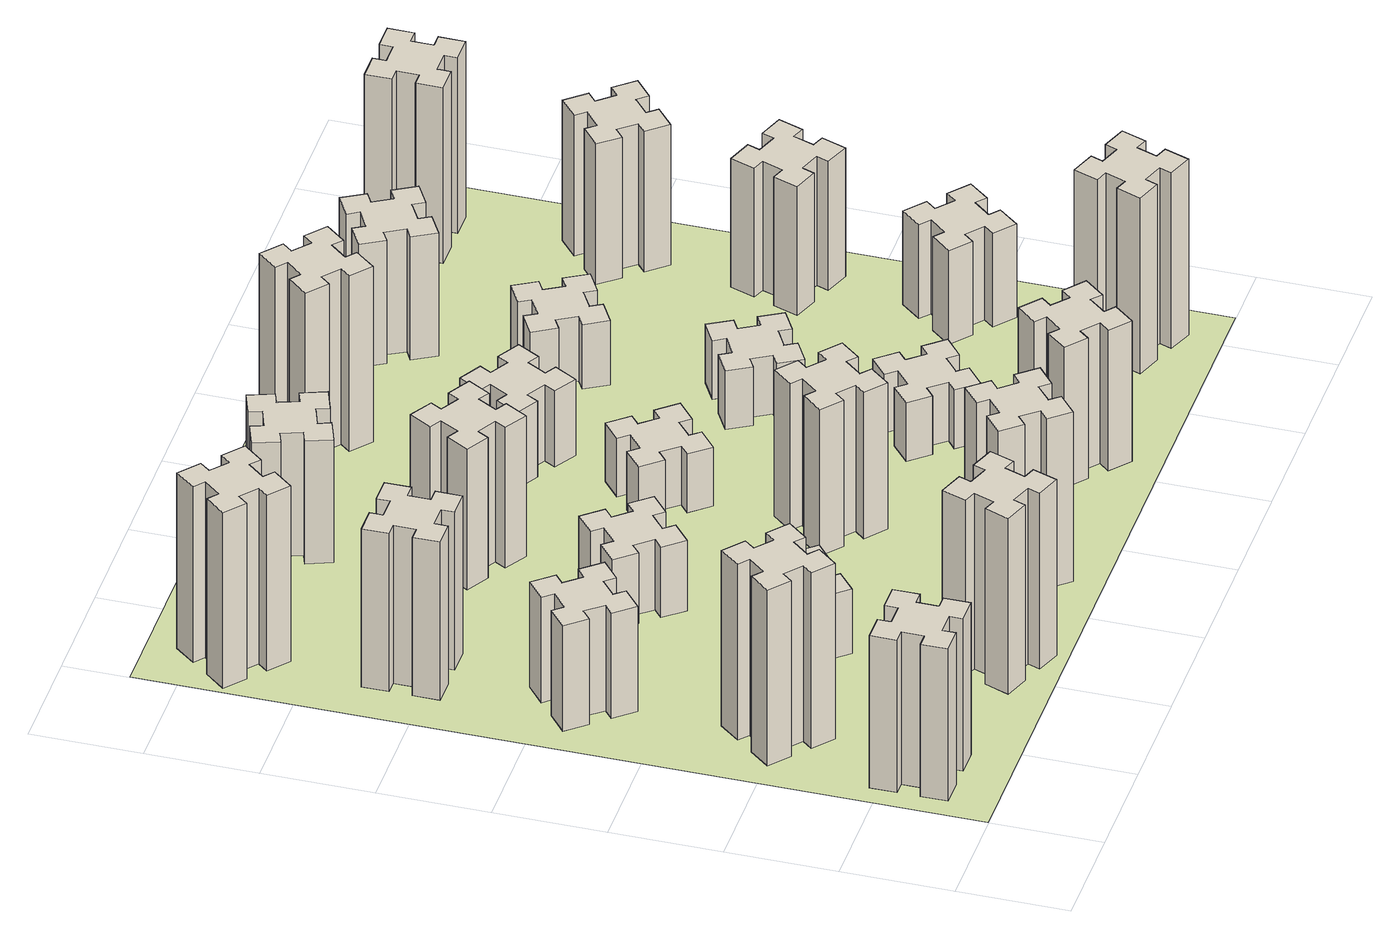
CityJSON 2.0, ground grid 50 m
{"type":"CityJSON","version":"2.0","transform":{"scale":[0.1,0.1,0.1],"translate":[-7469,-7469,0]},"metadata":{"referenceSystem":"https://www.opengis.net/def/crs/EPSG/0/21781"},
"CityObjects":{
"building1":{"type":"Building","attributes":{"class":"1000","function":"1000","usage":"1000","yearOfConstruction":2016,"roofType":"1000","measuredHeight":78,"storeysAboveGround":30,"storeysBelowGround":0},"geometry":[{"type":"Solid","lod":"1","boundaries":[[[[0,1,2,3,4,5,6,7,8,9,10,11,12,13,14,15,16,17,18,19]],[[17,16,20,21]],[[16,15,22,20]],[[15,14,23,22]],[[14,13,24,23]],[[13,12,25,24]],[[12,11,26,25]],[[11,10,27,26]],[[10,9,28,27]],[[9,8,29,28]],[[8,7,30,29]],[[7,6,31,30]],[[6,5,32,31]],[[5,4,33,32]],[[4,3,34,33]],[[3,2,35,34]],[[2,1,36,35]],[[1,0,37,36]],[[0,19,38,37]],[[19,18,39,38]],[[18,17,21,39]],[[24,25,26,27,28,29,30,31,32,33,34,35,36,37,38,39,21,20,22,23]]]]}]},
"building2":{"type":"Building","attributes":{"class":"1000","function":"1000","usage":"1000","yearOfConstruction":2016,"roofType":"1000","measuredHeight":90,"storeysAboveGround":30,"storeysBelowGround":0},"geometry":[{"type":"Solid","lod":"1","boundaries":[[[[40,41,42,43,44,45,46,47,48,49,50,51,52,53,54,55,56,57,58,59]],[[57,56,60,61]],[[56,55,62,60]],[[55,54,63,62]],[[54,53,64,63]],[[53,52,65,64]],[[52,51,66,65]],[[51,50,67,66]],[[50,49,68,67]],[[49,48,69,68]],[[48,47,70,69]],[[47,46,71,70]],[[46,45,72,71]],[[45,44,73,72]],[[44,43,74,73]],[[43,42,75,74]],[[42,41,76,75]],[[41,40,77,76]],[[40,59,78,77]],[[59,58,79,78]],[[58,57,61,79]],[[64,65,66,67,68,69,70,71,72,73,74,75,76,77,78,79,61,60,62,63]]]]}]},
"building3":{"type":"Building","attributes":{"class":"1000","function":"1000","usage":"1000","yearOfConstruction":2016,"roofType":"1000","measuredHeight":54,"storeysAboveGround":30,"storeysBelowGround":0},"geometry":[{"type":"Solid","lod":"1","boundaries":[[[[80,81,82,83,84,85,86,87,88,89,90,91,92,93,94,95,96,97,98,99]],[[97,96,100,101]],[[96,95,102,100]],[[95,94,103,102]],[[94,93,104,103]],[[93,92,105,104]],[[92,91,106,105]],[[91,90,107,106]],[[90,89,108,107]],[[89,88,109,108]],[[88,87,110,109]],[[87,86,111,110]],[[86,85,112,111]],[[85,84,113,112]],[[84,83,114,113]],[[83,82,115,114]],[[82,81,116,115]],[[81,80,117,116]],[[80,99,118,117]],[[99,98,119,118]],[[98,97,101,119]],[[104,105,106,107,108,109,110,111,112,113,114,115,116,117,118,119,101,100,102,103]]]]}]},
"building4":{"type":"Building","attributes":{"class":"1000","function":"1000","usage":"1000","yearOfConstruction":2016,"roofType":"1000","measuredHeight":81,"storeysAboveGround":30,"storeysBelowGround":0},"geometry":[{"type":"Solid","lod":"1","boundaries":[[[[120,121,122,123,124,125,126,127,128,129,130,131,132,133,134,135,136,137,138,139]],[[137,136,140,141]],[[136,135,142,140]],[[135,134,143,142]],[[134,133,144,143]],[[133,132,145,144]],[[132,131,146,145]],[[131,130,147,146]],[[130,129,148,147]],[[129,128,149,148]],[[128,127,150,149]],[[127,126,151,150]],[[126,125,152,151]],[[125,124,153,152]],[[124,123,154,153]],[[123,122,155,154]],[[122,121,156,155]],[[121,120,157,156]],[[120,139,158,157]],[[139,138,159,158]],[[138,137,141,159]],[[144,145,146,147,148,149,150,151,152,153,154,155,156,157,158,159,141,140,142,143]]]]}]},
"building5":{"type":"Building","attributes":{"class":"1000","function":"1000","usage":"1000","yearOfConstruction":2016,"roofType":"1000","measuredHeight":90,"storeysAboveGround":30,"storeysBelowGround":0},"geometry":[{"type":"Solid","lod":"1","boundaries":[[[[160,161,162,163,164,165,166,167,168,169,170,171,172,173,174,175,176,177,178,179]],[[177,176,180,181]],[[176,175,182,180]],[[175,174,183,182]],[[174,173,184,183]],[[173,172,185,184]],[[172,171,186,185]],[[171,170,187,186]],[[170,169,188,187]],[[169,168,189,188]],[[168,167,190,189]],[[167,166,191,190]],[[166,165,192,191]],[[165,164,193,192]],[[164,163,194,193]],[[163,162,195,194]],[[162,161,196,195]],[[161,160,197,196]],[[160,179,198,197]],[[179,178,199,198]],[[178,177,181,199]],[[184,185,186,187,188,189,190,191,192,193,194,195,196,197,198,199,181,180,182,183]]]]}]},
"building6":{"type":"Building","attributes":{"class":"1000","function":"1000","usage":"1000","yearOfConstruction":2016,"roofType":"1000","measuredHeight":90,"storeysAboveGround":30,"storeysBelowGround":0},"geometry":[{"type":"Solid","lod":"1","boundaries":[[[[200,201,202,203,204,205,206,207,208,209,210,211,212,213,214,215,216,217,218,219]],[[217,216,220,221]],[[216,215,222,220]],[[215,214,223,222]],[[214,213,224,223]],[[213,212,225,224]],[[212,211,226,225]],[[211,210,227,226]],[[210,209,228,227]],[[209,208,229,228]],[[208,207,230,229]],[[207,206,231,230]],[[206,205,232,231]],[[205,204,233,232]],[[204,203,234,233]],[[203,202,235,234]],[[202,201,236,235]],[[201,200,237,236]],[[200,219,238,237]],[[219,218,239,238]],[[218,217,221,239]],[[224,225,226,227,228,229,230,231,232,233,234,235,236,237,238,239,221,220,222,223]]]]}]},
"building7":{"type":"Building","attributes":{"class":"1000","function":"1000","usage":"1000","yearOfConstruction":2016,"roofType":"1000","measuredHeight":33,"storeysAboveGround":30,"storeysBelowGround":0},"geometry":[{"type":"Solid","lod":"1","boundaries":[[[[240,241,242,243,244,245,246,247,248,249,250,251,252,253,254,255,256,257,258,259]],[[257,256,260,261]],[[256,255,262,260]],[[255,254,263,262]],[[254,253,264,263]],[[253,252,265,264]],[[252,251,266,265]],[[251,250,267,266]],[[250,249,268,267]],[[249,248,269,268]],[[248,247,270,269]],[[247,246,271,270]],[[246,245,272,271]],[[245,244,273,272]],[[244,243,274,273]],[[243,242,275,274]],[[242,241,276,275]],[[241,240,277,276]],[[240,259,278,277]],[[259,258,279,278]],[[258,257,261,279]],[[264,265,266,267,268,269,270,271,272,273,274,275,276,277,278,279,261,260,262,263]]]]}]},
"building8":{"type":"Building","attributes":{"class":"1000","function":"1000","usage":"1000","yearOfConstruction":2016,"roofType":"1000","measuredHeight":36,"storeysAboveGround":30,"storeysBelowGround":0},"geometry":[{"type":"Solid","lod":"1","boundaries":[[[[280,281,282,283,284,285,286,287,288,289,290,291,292,293,294,295,296,297,298,299]],[[297,296,300,301]],[[296,295,302,300]],[[295,294,303,302]],[[294,293,304,303]],[[293,292,305,304]],[[292,291,306,305]],[[291,290,307,306]],[[290,289,308,307]],[[289,288,309,308]],[[288,287,310,309]],[[287,286,311,310]],[[286,285,312,311]],[[285,284,313,312]],[[284,283,314,313]],[[283,282,315,314]],[[282,281,316,315]],[[281,280,317,316]],[[280,299,318,317]],[[299,298,319,318]],[[298,297,301,319]],[[304,305,306,307,308,309,310,311,312,313,314,315,316,317,318,319,301,300,302,303]]]]}]},
"building9":{"type":"Building","attributes":{"class":"1000","function":"1000","usage":"1000","yearOfConstruction":2016,"roofType":"1000","measuredHeight":87,"storeysAboveGround":30,"storeysBelowGround":0},"geometry":[{"type":"Solid","lod":"1","boundaries":[[[[320,321,322,323,324,325,326,327,328,329,330,331,332,333,334,335,336,337,338,339]],[[337,336,340,341]],[[336,335,342,340]],[[335,334,343,342]],[[334,333,344,343]],[[333,332,345,344]],[[332,331,346,345]],[[331,330,347,346]],[[330,329,348,347]],[[329,328,349,348]],[[328,327,350,349]],[[327,326,351,350]],[[326,325,352,351]],[[325,324,353,352]],[[324,323,354,353]],[[323,322,355,354]],[[322,321,356,355]],[[321,320,357,356]],[[320,339,358,357]],[[339,338,359,358]],[[338,337,341,359]],[[344,345,346,347,348,349,350,351,352,353,354,355,356,357,358,359,341,340,342,343]]]]}]},
"building10":{"type":"Building","attributes":{"class":"1000","function":"1000","usage":"1000","yearOfConstruction":2016,"roofType":"1000","measuredHeight":72,"storeysAboveGround":30,"storeysBelowGround":0},"geometry":[{"type":"Solid","lod":"1","boundaries":[[[[360,361,362,363,364,365,366,367,368,369,370,371,372,373,374,375,376,377,378,379]],[[377,376,380,381]],[[376,375,382,380]],[[375,374,383,382]],[[374,373,384,383]],[[373,372,385,384]],[[372,371,386,385]],[[371,370,387,386]],[[370,369,388,387]],[[369,368,389,388]],[[368,367,390,389]],[[367,366,391,390]],[[366,365,392,391]],[[365,364,393,392]],[[364,363,394,393]],[[363,362,395,394]],[[362,361,396,395]],[[361,360,397,396]],[[360,379,398,397]],[[379,378,399,398]],[[378,377,381,399]],[[384,385,386,387,388,389,390,391,392,393,394,395,396,397,398,399,381,380,382,383]]]]}]},
"building11":{"type":"Building","attributes":{"class":"1000","function":"1000","usage":"1000","yearOfConstruction":2016,"roofType":"1000","measuredHeight":63,"storeysAboveGround":30,"storeysBelowGround":0},"geometry":[{"type":"Solid","lod":"1","boundaries":[[[[400,401,402,403,404,405,406,407,408,409,410,411,412,413,414,415,416,417,418,419]],[[417,416,420,421]],[[416,415,422,420]],[[415,414,423,422]],[[414,413,424,423]],[[413,412,425,424]],[[412,411,426,425]],[[411,410,427,426]],[[410,409,428,427]],[[409,408,429,428]],[[408,407,430,429]],[[407,406,431,430]],[[406,405,432,431]],[[405,404,433,432]],[[404,403,434,433]],[[403,402,435,434]],[[402,401,436,435]],[[401,400,437,436]],[[400,419,438,437]],[[419,418,439,438]],[[418,417,421,439]],[[424,425,426,427,428,429,430,431,432,433,434,435,436,437,438,439,421,420,422,423]]]]}]},
"building12":{"type":"Building","attributes":{"class":"1000","function":"1000","usage":"1000","yearOfConstruction":2016,"roofType":"1000","measuredHeight":75,"storeysAboveGround":30,"storeysBelowGround":0},"geometry":[{"type":"Solid","lod":"1","boundaries":[[[[440,441,442,443,444,445,446,447,448,449,450,451,452,453,454,455,456,457,458,459]],[[457,456,460,461]],[[456,455,462,460]],[[455,454,463,462]],[[454,453,464,463]],[[453,452,465,464]],[[452,451,466,465]],[[451,450,467,466]],[[450,449,468,467]],[[449,448,469,468]],[[448,447,470,469]],[[447,446,471,470]],[[446,445,472,471]],[[445,444,473,472]],[[444,443,474,473]],[[443,442,475,474]],[[442,441,476,475]],[[441,440,477,476]],[[440,459,478,477]],[[459,458,479,478]],[[458,457,461,479]],[[464,465,466,467,468,469,470,471,472,473,474,475,476,477,478,479,461,460,462,463]]]]}]},
"building13":{"type":"Building","attributes":{"class":"1000","function":"1000","usage":"1000","yearOfConstruction":2016,"roofType":"1000","measuredHeight":30,"storeysAboveGround":30,"storeysBelowGround":0},"geometry":[{"type":"Solid","lod":"1","boundaries":[[[[480,481,482,483,484,485,486,487,488,489,490,491,492,493,494,495,496,497,498,499]],[[497,496,500,501]],[[496,495,502,500]],[[495,494,503,502]],[[494,493,504,503]],[[493,492,505,504]],[[492,491,506,505]],[[491,490,507,506]],[[490,489,508,507]],[[489,488,509,508]],[[488,487,510,509]],[[487,486,511,510]],[[486,485,512,511]],[[485,484,513,512]],[[484,483,514,513]],[[483,482,515,514]],[[482,481,516,515]],[[481,480,517,516]],[[480,499,518,517]],[[499,498,519,518]],[[498,497,501,519]],[[504,505,506,507,508,509,510,511,512,513,514,515,516,517,518,519,501,500,502,503]]]]}]},
"building14":{"type":"Building","attributes":{"class":"1000","function":"1000","usage":"1000","yearOfConstruction":2016,"roofType":"1000","measuredHeight":72,"storeysAboveGround":30,"storeysBelowGround":0},"geometry":[{"type":"Solid","lod":"1","boundaries":[[[[520,521,522,523,524,525,526,527,528,529,530,531,532,533,534,535,536,537,538,539]],[[537,536,540,541]],[[536,535,542,540]],[[535,534,543,542]],[[534,533,544,543]],[[533,532,545,544]],[[532,531,546,545]],[[531,530,547,546]],[[530,529,548,547]],[[529,528,549,548]],[[528,527,550,549]],[[527,526,551,550]],[[526,525,552,551]],[[525,524,553,552]],[[524,523,554,553]],[[523,522,555,554]],[[522,521,556,555]],[[521,520,557,556]],[[520,539,558,557]],[[539,538,559,558]],[[538,537,541,559]],[[544,545,546,547,548,549,550,551,552,553,554,555,556,557,558,559,541,540,542,543]]]]}]},
"building15":{"type":"Building","attributes":{"class":"1000","function":"1000","usage":"1000","yearOfConstruction":2016,"roofType":"1000","measuredHeight":39,"storeysAboveGround":30,"storeysBelowGround":0},"geometry":[{"type":"Solid","lod":"1","boundaries":[[[[560,561,562,563,564,565,566,567,568,569,570,571,572,573,574,575,576,577,578,579]],[[577,576,580,581]],[[576,575,582,580]],[[575,574,583,582]],[[574,573,584,583]],[[573,572,585,584]],[[572,571,586,585]],[[571,570,587,586]],[[570,569,588,587]],[[569,568,589,588]],[[568,567,590,589]],[[567,566,591,590]],[[566,565,592,591]],[[565,564,593,592]],[[564,563,594,593]],[[563,562,595,594]],[[562,561,596,595]],[[561,560,597,596]],[[560,579,598,597]],[[579,578,599,598]],[[578,577,581,599]],[[584,585,586,587,588,589,590,591,592,593,594,595,596,597,598,599,581,580,582,583]]]]}]},
"building16":{"type":"Building","attributes":{"class":"1000","function":"1000","usage":"1000","yearOfConstruction":2016,"roofType":"1000","measuredHeight":90,"storeysAboveGround":30,"storeysBelowGround":0},"geometry":[{"type":"Solid","lod":"1","boundaries":[[[[600,601,602,603,604,605,606,607,608,609,610,611,612,613,614,615,616,617,618,619]],[[617,616,620,621]],[[616,615,622,620]],[[615,614,623,622]],[[614,613,624,623]],[[613,612,625,624]],[[612,611,626,625]],[[611,610,627,626]],[[610,609,628,627]],[[609,608,629,628]],[[608,607,630,629]],[[607,606,631,630]],[[606,605,632,631]],[[605,604,633,632]],[[604,603,634,633]],[[603,602,635,634]],[[602,601,636,635]],[[601,600,637,636]],[[600,619,638,637]],[[619,618,639,638]],[[618,617,621,639]],[[624,625,626,627,628,629,630,631,632,633,634,635,636,637,638,639,621,620,622,623]]]]}]},
"building17":{"type":"Building","attributes":{"class":"1000","function":"1000","usage":"1000","yearOfConstruction":2016,"roofType":"1000","measuredHeight":30,"storeysAboveGround":30,"storeysBelowGround":0},"geometry":[{"type":"Solid","lod":"1","boundaries":[[[[640,641,642,643,644,645,646,647,648,649,650,651,652,653,654,655,656,657,658,659]],[[657,656,660,661]],[[656,655,662,660]],[[655,654,663,662]],[[654,653,664,663]],[[653,652,665,664]],[[652,651,666,665]],[[651,650,667,666]],[[650,649,668,667]],[[649,648,669,668]],[[648,647,670,669]],[[647,646,671,670]],[[646,645,672,671]],[[645,644,673,672]],[[644,643,674,673]],[[643,642,675,674]],[[642,641,676,675]],[[641,640,677,676]],[[640,659,678,677]],[[659,658,679,678]],[[658,657,661,679]],[[664,665,666,667,668,669,670,671,672,673,674,675,676,677,678,679,661,660,662,663]]]]}]},
"building18":{"type":"Building","attributes":{"class":"1000","function":"1000","usage":"1000","yearOfConstruction":2016,"roofType":"1000","measuredHeight":30,"storeysAboveGround":30,"storeysBelowGround":0},"geometry":[{"type":"Solid","lod":"1","boundaries":[[[[680,681,682,683,684,685,686,687,688,689,690,691,692,693,694,695,696,697,698,699]],[[697,696,700,701]],[[696,695,702,700]],[[695,694,703,702]],[[694,693,704,703]],[[693,692,705,704]],[[692,691,706,705]],[[691,690,707,706]],[[690,689,708,707]],[[689,688,709,708]],[[688,687,710,709]],[[687,686,711,710]],[[686,685,712,711]],[[685,684,713,712]],[[684,683,714,713]],[[683,682,715,714]],[[682,681,716,715]],[[681,680,717,716]],[[680,699,718,717]],[[699,698,719,718]],[[698,697,701,719]],[[704,705,706,707,708,709,710,711,712,713,714,715,716,717,718,719,701,700,702,703]]]]}]},
"building19":{"type":"Building","attributes":{"class":"1000","function":"1000","usage":"1000","yearOfConstruction":2016,"roofType":"1000","measuredHeight":33,"storeysAboveGround":30,"storeysBelowGround":0},"geometry":[{"type":"Solid","lod":"1","boundaries":[[[[720,721,722,723,724,725,726,727,728,729,730,731,732,733,734,735,736,737,738,739]],[[737,736,740,741]],[[736,735,742,740]],[[735,734,743,742]],[[734,733,744,743]],[[733,732,745,744]],[[732,731,746,745]],[[731,730,747,746]],[[730,729,748,747]],[[729,728,749,748]],[[728,727,750,749]],[[727,726,751,750]],[[726,725,752,751]],[[725,724,753,752]],[[724,723,754,753]],[[723,722,755,754]],[[722,721,756,755]],[[721,720,757,756]],[[720,739,758,757]],[[739,738,759,758]],[[738,737,741,759]],[[744,745,746,747,748,749,750,751,752,753,754,755,756,757,758,759,741,740,742,743]]]]}]},
"building20":{"type":"Building","attributes":{"class":"1000","function":"1000","usage":"1000","yearOfConstruction":2016,"roofType":"1000","measuredHeight":90,"storeysAboveGround":30,"storeysBelowGround":0},"geometry":[{"type":"Solid","lod":"1","boundaries":[[[[760,761,762,763,764,765,766,767,768,769,770,771,772,773,774,775,776,777,778,779]],[[777,776,780,781]],[[776,775,782,780]],[[775,774,783,782]],[[774,773,784,783]],[[773,772,785,784]],[[772,771,786,785]],[[771,770,787,786]],[[770,769,788,787]],[[769,768,789,788]],[[768,767,790,789]],[[767,766,791,790]],[[766,765,792,791]],[[765,764,793,792]],[[764,763,794,793]],[[763,762,795,794]],[[762,761,796,795]],[[761,760,797,796]],[[760,779,798,797]],[[779,778,799,798]],[[778,777,781,799]],[[784,785,786,787,788,789,790,791,792,793,794,795,796,797,798,799,781,780,782,783]]]]}]},
"building21":{"type":"Building","attributes":{"class":"1000","function":"1000","usage":"1000","yearOfConstruction":2016,"roofType":"1000","measuredHeight":63,"storeysAboveGround":30,"storeysBelowGround":0},"geometry":[{"type":"Solid","lod":"1","boundaries":[[[[800,801,802,803,804,805,806,807,808,809,810,811,812,813,814,815,816,817,818,819]],[[817,816,820,821]],[[816,815,822,820]],[[815,814,823,822]],[[814,813,824,823]],[[813,812,825,824]],[[812,811,826,825]],[[811,810,827,826]],[[810,809,828,827]],[[809,808,829,828]],[[808,807,830,829]],[[807,806,831,830]],[[806,805,832,831]],[[805,804,833,832]],[[804,803,834,833]],[[803,802,835,834]],[[802,801,836,835]],[[801,800,837,836]],[[800,819,838,837]],[[819,818,839,838]],[[818,817,821,839]],[[824,825,826,827,828,829,830,831,832,833,834,835,836,837,838,839,821,820,822,823]]]]}]},
"building22":{"type":"Building","attributes":{"class":"1000","function":"1000","usage":"1000","yearOfConstruction":2016,"roofType":"1000","measuredHeight":48,"storeysAboveGround":30,"storeysBelowGround":0},"geometry":[{"type":"Solid","lod":"1","boundaries":[[[[840,841,842,843,844,845,846,847,848,849,850,851,852,853,854,855,856,857,858,859]],[[857,856,860,861]],[[856,855,862,860]],[[855,854,863,862]],[[854,853,864,863]],[[853,852,865,864]],[[852,851,866,865]],[[851,850,867,866]],[[850,849,868,867]],[[849,848,869,868]],[[848,847,870,869]],[[847,846,871,870]],[[846,845,872,871]],[[845,844,873,872]],[[844,843,874,873]],[[843,842,875,874]],[[842,841,876,875]],[[841,840,877,876]],[[840,859,878,877]],[[859,858,879,878]],[[858,857,861,879]],[[864,865,866,867,868,869,870,871,872,873,874,875,876,877,878,879,861,860,862,863]]]]}]},
"building23":{"type":"Building","attributes":{"class":"1000","function":"1000","usage":"1000","yearOfConstruction":2016,"roofType":"1000","measuredHeight":66,"storeysAboveGround":30,"storeysBelowGround":0},"geometry":[{"type":"Solid","lod":"1","boundaries":[[[[880,881,882,883,884,885,886,887,888,889,890,891,892,893,894,895,896,897,898,899]],[[897,896,900,901]],[[896,895,902,900]],[[895,894,903,902]],[[894,893,904,903]],[[893,892,905,904]],[[892,891,906,905]],[[891,890,907,906]],[[890,889,908,907]],[[889,888,909,908]],[[888,887,910,909]],[[887,886,911,910]],[[886,885,912,911]],[[885,884,913,912]],[[884,883,914,913]],[[883,882,915,914]],[[882,881,916,915]],[[881,880,917,916]],[[880,899,918,917]],[[899,898,919,918]],[[898,897,901,919]],[[904,905,906,907,908,909,910,911,912,913,914,915,916,917,918,919,901,900,902,903]]]]}]},
"building24":{"type":"Building","attributes":{"class":"1000","function":"1000","usage":"1000","yearOfConstruction":2016,"roofType":"1000","measuredHeight":72,"storeysAboveGround":30,"storeysBelowGround":0},"geometry":[{"type":"Solid","lod":"1","boundaries":[[[[920,921,922,923,924,925,926,927,928,929,930,931,932,933,934,935,936,937,938,939]],[[937,936,940,941]],[[936,935,942,940]],[[935,934,943,942]],[[934,933,944,943]],[[933,932,945,944]],[[932,931,946,945]],[[931,930,947,946]],[[930,929,948,947]],[[929,928,949,948]],[[928,927,950,949]],[[927,926,951,950]],[[926,925,952,951]],[[925,924,953,952]],[[924,923,954,953]],[[923,922,955,954]],[[922,921,956,955]],[[921,920,957,956]],[[920,939,958,957]],[[939,938,959,958]],[[938,937,941,959]],[[944,945,946,947,948,949,950,951,952,953,954,955,956,957,958,959,941,940,942,943]]]]}]},
"building25":{"type":"Building","attributes":{"class":"1000","function":"1000","usage":"1000","yearOfConstruction":2016,"roofType":"1000","measuredHeight":90,"storeysAboveGround":30,"storeysBelowGround":0},"geometry":[{"type":"Solid","lod":"1","boundaries":[[[[960,961,962,963,964,965,966,967,968,969,970,971,972,973,974,975,976,977,978,979]],[[977,976,980,981]],[[976,975,982,980]],[[975,974,983,982]],[[974,973,984,983]],[[973,972,985,984]],[[972,971,986,985]],[[971,970,987,986]],[[970,969,988,987]],[[969,968,989,988]],[[968,967,990,989]],[[967,966,991,990]],[[966,965,992,991]],[[965,964,993,992]],[[964,963,994,993]],[[963,962,995,994]],[[962,961,996,995]],[[961,960,997,996]],[[960,979,998,997]],[[979,978,999,998]],[[978,977,981,999]],[[984,985,986,987,988,989,990,991,992,993,994,995,996,997,998,999,981,980,982,983]]]]}]},
"landuse1":{"type":"LandUse","attributes":{"name":"plot1","function":"1010"},"geometry":[{"type":"MultiSurface","lod":"1","boundaries":[[[1000,1001,1002,1003]]]}]}
},
"vertices":[
[165,425,0],[165,325,0],[105,325,0],[105,205,0],[225,205,0],[225,265,0],[325,265,0],[325,205,0],[445,205,0],[445,325,0],[385,325,0],[385,425,0],[445,425,0],[445,545,0],[325,545,0],[325,485,0],[225,485,0],[225,545,0],[105,545,0],[105,425,0],[225,485,780],[225,545,780],[325,485,780],[325,545,780],[445,545,780],[445,425,780],[385,425,780],[385,325,780],[445,325,780],[445,205,780],[325,205,780],[325,265,780],[225,265,780],[225,205,780],[105,205,780],[105,325,780],[165,325,780],[165,425,780],[105,425,780],[105,545,780],
[484,1067,0],[408,1132,0],[446,1178,0],[354,1255,0],[277,1163,0],[323,1124,0],[259,1048,0],[213,1086,0],[136,994,0],[228,917,0],[266,963,0],[343,899,0],[304,853,0],[396,776,0],[473,868,0],[427,906,0],[492,983,0],[538,944,0],[615,1036,0],[523,1113,0],[492,983,900],[538,944,900],[427,906,900],[473,868,900],[396,776,900],[304,853,900],[343,899,900],[266,963,900],[228,917,900],[136,994,900],[213,1086,900],[259,1048,900],[323,1124,900],[277,1163,900],[354,1255,900],[446,1178,900],[408,1132,900],[484,1067,900],[523,1113,900],[615,1036,900],
[492,1888,0],[427,1964,0],[473,2003,0],[396,2095,0],[304,2018,0],[343,1972,0],[266,1907,0],[228,1953,0],[136,1876,0],[213,1784,0],[259,1823,0],[323,1746,0],[277,1708,0],[354,1616,0],[446,1693,0],[408,1739,0],[484,1803,0],[523,1757,0],[615,1834,0],[538,1926,0],[484,1803,540],[523,1757,540],[408,1739,540],[446,1693,540],[354,1616,540],[277,1708,540],[323,1746,540],[259,1823,540],[213,1784,540],[136,1876,540],[228,1953,540],[266,1907,540],[343,1972,540],[304,2018,540],[396,2095,540],[473,2003,540],[427,1964,540],[492,1888,540],[538,1926,540],[615,1834,540],
[485,2545,0],[485,2645,0],[545,2645,0],[545,2765,0],[425,2765,0],[425,2705,0],[325,2705,0],[325,2765,0],[205,2765,0],[205,2645,0],[265,2645,0],[265,2545,0],[205,2545,0],[205,2425,0],[325,2425,0],[325,2485,0],[425,2485,0],[425,2425,0],[545,2425,0],[545,2545,0],[425,2485,810],[425,2425,810],[325,2485,810],[325,2425,810],[205,2425,810],[205,2545,810],[265,2545,810],[265,2645,810],[205,2645,810],[205,2765,810],[325,2765,810],[325,2705,810],[425,2705,810],[425,2765,810],[545,2765,810],[545,2645,810],[485,2645,810],[485,2545,810],[545,2545,810],[545,2425,810],
[1029,360,0],[995,266,0],[939,287,0],[897,174,0],[1010,133,0],[1031,189,0],[1125,155,0],[1104,99,0],[1217,57,0],[1258,170,0],[1202,191,0],[1236,285,0],[1292,264,0],[1333,377,0],[1220,418,0],[1200,362,0],[1106,396,0],[1127,452,0],[1014,493,0],[973,380,0],[1106,396,900],[1127,452,900],[1200,362,900],[1220,418,900],[1333,377,900],[1292,264,900],[1236,285,900],[1202,191,900],[1258,170,900],[1217,57,900],[1104,99,900],[1125,155,900],[1031,189,900],[1010,133,900],[897,174,900],[939,287,900],[995,266,900],[1029,360,900],[973,380,900],[1014,493,900],
[384,3387,0],[308,3452,0],[346,3498,0],[254,3575,0],[177,3483,0],[223,3444,0],[159,3368,0],[113,3406,0],[36,3314,0],[128,3237,0],[166,3283,0],[243,3219,0],[204,3173,0],[296,3096,0],[373,3188,0],[327,3226,0],[392,3303,0],[438,3264,0],[515,3356,0],[423,3433,0],[392,3303,900],[438,3264,900],[327,3226,900],[373,3188,900],[296,3096,900],[204,3173,900],[243,3219,900],[166,3283,900],[128,3237,900],[36,3314,900],[113,3406,900],[159,3368,900],[223,3444,900],[177,3483,900],[254,3575,900],[346,3498,900],[308,3452,900],[384,3387,900],[423,3433,900],[515,3356,900],
[983,1232,0],[906,1167,0],[868,1213,0],[776,1136,0],[853,1044,0],[899,1083,0],[963,1006,0],[917,968,0],[994,876,0],[1086,953,0],[1048,999,0],[1124,1063,0],[1163,1017,0],[1255,1094,0],[1178,1186,0],[1132,1148,0],[1067,1224,0],[1113,1263,0],[1036,1355,0],[944,1278,0],[1067,1224,330],[1113,1263,330],[1132,1148,330],[1178,1186,330],[1255,1094,330],[1163,1017,330],[1124,1063,330],[1048,999,330],[1086,953,330],[994,876,330],[917,968,330],[963,1006,330],[899,1083,330],[853,1044,330],[776,1136,330],[868,1213,330],[906,1167,330],[983,1232,330],[944,1278,330],[1036,1355,330],
[1083,1972,0],[1006,1907,0],[968,1953,0],[876,1876,0],[953,1784,0],[999,1823,0],[1063,1746,0],[1017,1708,0],[1094,1616,0],[1186,1693,0],[1148,1739,0],[1224,1803,0],[1263,1757,0],[1355,1834,0],[1278,1926,0],[1232,1888,0],[1167,1964,0],[1213,2003,0],[1136,2095,0],[1044,2018,0],[1167,1964,360],[1213,2003,360],[1232,1888,360],[1278,1926,360],[1355,1834,360],[1263,1757,360],[1224,1803,360],[1148,1739,360],[1186,1693,360],[1094,1616,360],[1017,1708,360],[1063,1746,360],[999,1823,360],[953,1784,360],[876,1876,360],[968,1953,360],[1006,1907,360],[1083,1972,360],[1044,2018,360],[1136,2095,360],
[1639,343,0],[1703,266,0],[1657,228,0],[1734,136,0],[1826,213,0],[1788,259,0],[1864,323,0],[1903,277,0],[1995,354,0],[1918,446,0],[1872,408,0],[1807,484,0],[1853,523,0],[1776,615,0],[1684,538,0],[1723,492,0],[1646,427,0],[1608,473,0],[1516,396,0],[1593,304,0],[1646,427,870],[1608,473,870],[1723,492,870],[1684,538,870],[1776,615,870],[1853,523,870],[1807,484,870],[1872,408,870],[1918,446,870],[1995,354,870],[1903,277,870],[1864,323,870],[1788,259,870],[1826,213,870],[1734,136,870],[1657,228,870],[1703,266,870],[1639,343,870],[1593,304,870],[1516,396,870],
[1314,2666,0],[1227,2716,0],[1257,2768,0],[1153,2828,0],[1093,2724,0],[1145,2694,0],[1095,2607,0],[1043,2637,0],[983,2533,0],[1087,2473,0],[1117,2525,0],[1204,2475,0],[1174,2423,0],[1278,2363,0],[1338,2467,0],[1286,2497,0],[1336,2584,0],[1388,2554,0],[1448,2658,0],[1344,2718,0],[1336,2584,720],[1388,2554,720],[1286,2497,720],[1338,2467,720],[1278,2363,720],[1174,2423,720],[1204,2475,720],[1117,2525,720],[1087,2473,720],[983,2533,720],[1043,2637,720],[1095,2607,720],[1145,2694,720],[1093,2724,720],[1153,2828,720],[1257,2768,720],[1227,2716,720],[1314,2666,720],[1344,2718,720],[1448,2658,720],
[1125,3456,0],[1031,3422,0],[1010,3478,0],[897,3437,0],[939,3324,0],[995,3345,0],[1029,3251,0],[973,3230,0],[1014,3117,0],[1127,3159,0],[1106,3215,0],[1200,3249,0],[1220,3193,0],[1333,3234,0],[1292,3347,0],[1236,3326,0],[1202,3420,0],[1258,3440,0],[1217,3553,0],[1104,3512,0],[1202,3420,630],[1258,3440,630],[1236,3326,630],[1292,3347,630],[1333,3234,630],[1220,3193,630],[1200,3249,630],[1106,3215,630],[1127,3159,630],[1014,3117,630],[973,3230,630],[1029,3251,630],[995,3345,630],[939,3324,630],[897,3437,630],[1010,3478,630],[1031,3422,630],[1125,3456,630],[1104,3512,630],[1217,3553,630],
[1803,1324,0],[1739,1248,0],[1693,1286,0],[1616,1194,0],[1708,1117,0],[1746,1163,0],[1823,1099,0],[1784,1053,0],[1876,976,0],[1953,1068,0],[1907,1106,0],[1972,1183,0],[2018,1144,0],[2095,1236,0],[2003,1313,0],[1964,1267,0],[1888,1332,0],[1926,1378,0],[1834,1455,0],[1757,1363,0],[1888,1332,750],[1926,1378,750],[1964,1267,750],[2003,1313,750],[2095,1236,750],[2018,1144,750],[1972,1183,750],[1907,1106,750],[1953,1068,750],[1876,976,750],[1784,1053,750],[1823,1099,750],[1746,1163,750],[1708,1117,750],[1616,1194,750],[1693,1286,750],[1739,1248,750],[1803,1324,750],[1757,1363,750],[1834,1455,750],
[1972,1988,0],[1907,2064,0],[1953,2103,0],[1876,2195,0],[1784,2118,0],[1823,2072,0],[1746,2007,0],[1708,2053,0],[1616,1976,0],[1693,1884,0],[1739,1923,0],[1803,1846,0],[1757,1808,0],[1834,1716,0],[1926,1793,0],[1888,1839,0],[1964,1903,0],[2003,1857,0],[2095,1934,0],[2018,2026,0],[1964,1903,300],[2003,1857,300],[1888,1839,300],[1926,1793,300],[1834,1716,300],[1757,1808,300],[1803,1846,300],[1739,1923,300],[1693,1884,300],[1616,1976,300],[1708,2053,300],[1746,2007,300],[1823,2072,300],[1784,2118,300],[1876,2195,300],[1953,2103,300],[1907,2064,300],[1972,1988,300],[2018,2026,300],[2095,1934,300],
[2486,323,0],[2563,259,0],[2524,213,0],[2616,136,0],[2693,228,0],[2647,266,0],[2712,343,0],[2758,304,0],[2835,396,0],[2743,473,0],[2704,427,0],[2628,492,0],[2666,538,0],[2574,615,0],[2497,523,0],[2543,484,0],[2479,408,0],[2433,446,0],[2356,354,0],[2448,277,0],[2479,408,720],[2433,446,720],[2543,484,720],[2497,523,720],[2574,615,720],[2666,538,720],[2628,492,720],[2704,427,720],[2743,473,720],[2835,396,720],[2758,304,720],[2712,343,720],[2647,266,720],[2693,228,720],[2616,136,720],[2524,213,720],[2563,259,720],[2486,323,720],[2448,277,720],[2356,354,720],
[2026,2497,0],[2076,2584,0],[2128,2554,0],[2188,2658,0],[2084,2718,0],[2054,2666,0],[1967,2716,0],[1997,2768,0],[1893,2828,0],[1833,2724,0],[1885,2694,0],[1835,2607,0],[1783,2637,0],[1723,2533,0],[1827,2473,0],[1857,2525,0],[1944,2475,0],[1914,2423,0],[2018,2363,0],[2078,2467,0],[1944,2475,390],[1914,2423,390],[1857,2525,390],[1827,2473,390],[1723,2533,390],[1783,2637,390],[1835,2607,390],[1885,2694,390],[1833,2724,390],[1893,2828,390],[1997,2768,390],[1967,2716,390],[2054,2666,390],[2084,2718,390],[2188,2658,390],[2128,2554,390],[2076,2584,390],[2026,2497,390],[2078,2467,390],[2018,2363,390],
[1746,3383,0],[1823,3319,0],[1784,3273,0],[1876,3196,0],[1953,3288,0],[1907,3326,0],[1972,3403,0],[2018,3364,0],[2095,3456,0],[2003,3533,0],[1964,3487,0],[1888,3552,0],[1926,3598,0],[1834,3675,0],[1757,3583,0],[1803,3544,0],[1739,3468,0],[1693,3506,0],[1616,3414,0],[1708,3337,0],[1739,3468,900],[1693,3506,900],[1803,3544,900],[1757,3583,900],[1834,3675,900],[1926,3598,900],[1888,3552,900],[1964,3487,900],[2003,3533,900],[2095,3456,900],[2018,3364,900],[1972,3403,900],[1907,3326,900],[1953,3288,900],[1876,3196,900],[1784,3273,900],[1823,3319,900],[1746,3383,900],[1708,3337,900],[1616,3414,900],
[2563,1132,0],[2486,1067,0],[2448,1113,0],[2356,1036,0],[2433,944,0],[2479,983,0],[2543,906,0],[2497,868,0],[2574,776,0],[2666,853,0],[2628,899,0],[2704,963,0],[2743,917,0],[2835,994,0],[2758,1086,0],[2712,1048,0],[2647,1124,0],[2693,1163,0],[2616,1255,0],[2524,1178,0],[2647,1124,300],[2693,1163,300],[2712,1048,300],[2758,1086,300],[2835,994,300],[2743,917,300],[2704,963,300],[2628,899,300],[2666,853,300],[2574,776,300],[2497,868,300],[2543,906,300],[2479,983,300],[2433,944,300],[2356,1036,300],[2448,1113,300],[2486,1067,300],[2563,1132,300],[2524,1178,300],[2616,1255,300],
[2475,1744,0],[2525,1657,0],[2473,1627,0],[2533,1523,0],[2637,1583,0],[2607,1635,0],[2694,1685,0],[2724,1633,0],[2828,1693,0],[2768,1797,0],[2716,1767,0],[2666,1854,0],[2718,1884,0],[2658,1988,0],[2554,1928,0],[2584,1876,0],[2497,1826,0],[2467,1878,0],[2363,1818,0],[2423,1714,0],[2497,1826,300],[2467,1878,300],[2584,1876,300],[2554,1928,300],[2658,1988,300],[2718,1884,300],[2666,1854,300],[2716,1767,300],[2768,1797,300],[2828,1693,300],[2724,1633,300],[2694,1685,300],[2607,1635,300],[2637,1583,300],[2533,1523,300],[2473,1627,300],[2525,1657,300],[2475,1744,300],[2423,1714,300],[2363,1818,300],
[2475,2584,0],[2525,2497,0],[2473,2467,0],[2533,2363,0],[2637,2423,0],[2607,2475,0],[2694,2525,0],[2724,2473,0],[2828,2533,0],[2768,2637,0],[2716,2607,0],[2666,2694,0],[2718,2724,0],[2658,2828,0],[2554,2768,0],[2584,2716,0],[2497,2666,0],[2467,2718,0],[2363,2658,0],[2423,2554,0],[2497,2666,330],[2467,2718,330],[2584,2716,330],[2554,2768,330],[2658,2828,330],[2718,2724,330],[2666,2694,330],[2716,2607,330],[2768,2637,330],[2828,2533,330],[2724,2473,330],[2694,2525,330],[2607,2475,330],[2637,2423,330],[2533,2363,330],[2473,2467,330],[2525,2497,330],[2475,2584,330],[2423,2554,330],[2363,2658,330],
[3351,289,0],[3445,255,0],[3424,199,0],[3537,157,0],[3578,270,0],[3522,291,0],[3556,385,0],[3612,364,0],[3653,477,0],[3540,518,0],[3520,462,0],[3426,496,0],[3447,552,0],[3334,593,0],[3293,480,0],[3349,460,0],[3315,366,0],[3259,387,0],[3217,274,0],[3330,233,0],[3315,366,900],[3259,387,900],[3349,460,900],[3293,480,900],[3334,593,900],[3447,552,900],[3426,496,900],[3520,462,900],[3540,518,900],[3653,477,900],[3612,364,900],[3556,385,900],[3522,291,900],[3578,270,900],[3537,157,900],[3424,199,900],[3445,255,900],[3351,289,900],[3330,233,900],[3217,274,900],
[2716,3347,0],[2666,3434,0],[2718,3464,0],[2658,3568,0],[2554,3508,0],[2584,3456,0],[2497,3406,0],[2467,3458,0],[2363,3398,0],[2423,3294,0],[2475,3324,0],[2525,3237,0],[2473,3207,0],[2533,3103,0],[2637,3163,0],[2607,3215,0],[2694,3265,0],[2724,3213,0],[2828,3273,0],[2768,3377,0],[2694,3265,630],[2724,3213,630],[2607,3215,630],[2637,3163,630],[2533,3103,630],[2473,3207,630],[2525,3237,630],[2475,3324,630],[2423,3294,630],[2363,3398,630],[2467,3458,630],[2497,3406,630],[2584,3456,630],[2554,3508,630],[2658,3568,630],[2718,3464,630],[2666,3434,630],[2716,3347,630],[2768,3377,630],[2828,3273,630],
[3487,1006,0],[3552,1083,0],[3598,1044,0],[3675,1136,0],[3583,1213,0],[3544,1167,0],[3468,1232,0],[3506,1278,0],[3414,1355,0],[3337,1263,0],[3383,1224,0],[3319,1148,0],[3273,1186,0],[3196,1094,0],[3288,1017,0],[3326,1063,0],[3403,999,0],[3364,953,0],[3456,876,0],[3533,968,0],[3403,999,480],[3364,953,480],[3326,1063,480],[3288,1017,480],[3196,1094,480],[3273,1186,480],[3319,1148,480],[3383,1224,480],[3337,1263,480],[3414,1355,480],[3506,1278,480],[3468,1232,480],[3544,1167,480],[3583,1213,480],[3675,1136,480],[3598,1044,480],[3552,1083,480],[3487,1006,480],[3533,968,480],[3456,876,480],
[3520,1942,0],[3426,1976,0],[3447,2032,0],[3334,2073,0],[3293,1960,0],[3349,1940,0],[3315,1846,0],[3259,1867,0],[3217,1754,0],[3330,1713,0],[3351,1769,0],[3445,1735,0],[3424,1679,0],[3537,1637,0],[3578,1750,0],[3522,1771,0],[3556,1865,0],[3612,1844,0],[3653,1957,0],[3540,1998,0],[3556,1865,660],[3612,1844,660],[3522,1771,660],[3578,1750,660],[3537,1637,660],[3424,1679,660],[3445,1735,660],[3351,1769,660],[3330,1713,660],[3217,1754,660],[3259,1867,660],[3315,1846,660],[3349,1940,660],[3293,1960,660],[3334,2073,660],[3447,2032,660],[3426,1976,660],[3520,1942,660],[3540,1998,660],[3653,1957,660],
[3319,2563,0],[3383,2486,0],[3337,2448,0],[3414,2356,0],[3506,2433,0],[3468,2479,0],[3544,2543,0],[3583,2497,0],[3675,2574,0],[3598,2666,0],[3552,2628,0],[3487,2704,0],[3533,2743,0],[3456,2835,0],[3364,2758,0],[3403,2712,0],[3326,2647,0],[3288,2693,0],[3196,2616,0],[3273,2524,0],[3326,2647,720],[3288,2693,720],[3403,2712,720],[3364,2758,720],[3456,2835,720],[3533,2743,720],[3487,2704,720],[3552,2628,720],[3598,2666,720],[3675,2574,720],[3583,2497,720],[3544,2543,720],[3468,2479,720],[3506,2433,720],[3414,2356,720],[3337,2448,720],[3383,2486,720],[3319,2563,720],[3273,2524,720],[3196,2616,720],
[3285,3325,0],[3385,3325,0],[3385,3265,0],[3505,3265,0],[3505,3385,0],[3445,3385,0],[3445,3485,0],[3505,3485,0],[3505,3605,0],[3385,3605,0],[3385,3545,0],[3285,3545,0],[3285,3605,0],[3165,3605,0],[3165,3485,0],[3225,3485,0],[3225,3385,0],[3165,3385,0],[3165,3265,0],[3285,3265,0],[3225,3385,900],[3165,3385,900],[3225,3485,900],[3165,3485,900],[3165,3605,900],[3285,3605,900],[3285,3545,900],[3385,3545,900],[3385,3605,900],[3505,3605,900],[3505,3485,900],[3445,3485,900],[3445,3385,900],[3505,3385,900],[3505,3265,900],[3385,3265,900],[3385,3325,900],[3285,3325,900],[3285,3265,900],[3165,3265,900],
[5,3705,0],[3705,3705,0],[3705,5,0],[5,5,0]
]}
